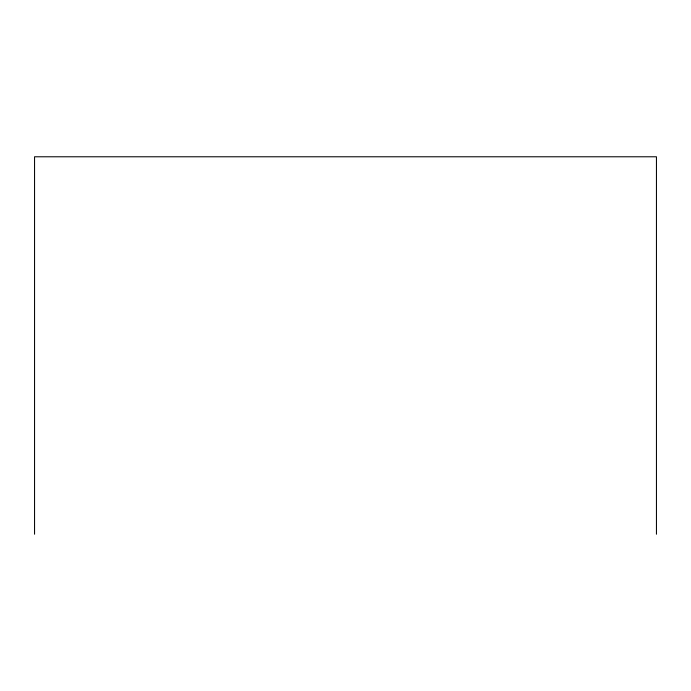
<?xml version="1.0" encoding="UTF-8"?>
<svg xmlns="http://www.w3.org/2000/svg" width="691" height="691" viewBox="0 0 691 691"><rect width="100%" height="100%" fill="white"/><g stroke="black" fill="none" stroke-linecap="round" stroke-linejoin="round"><path stroke-width="1.04" d="M656.45 534.221L656.45 156.779L34.55 156.779L34.55 534.221"/></g></svg>
